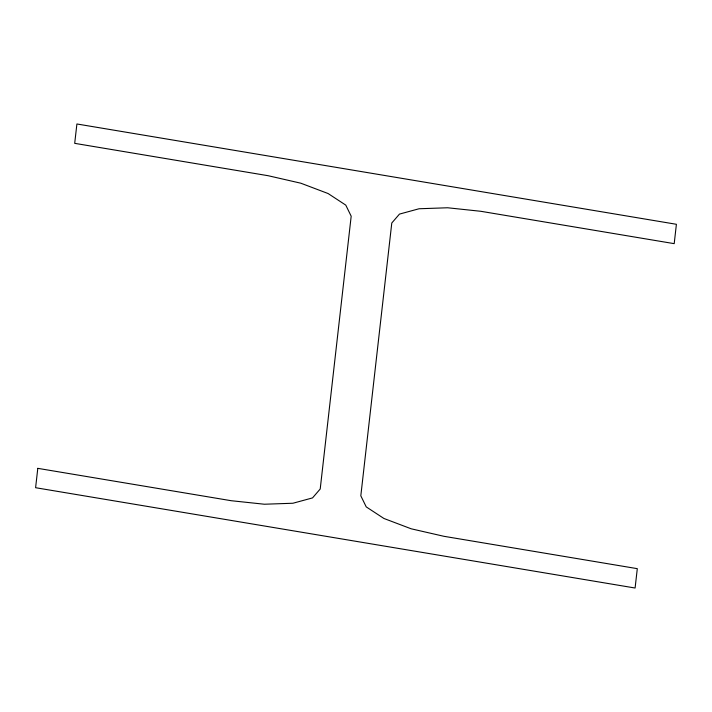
<?xml version="1.0" encoding="UTF-8"?>
<svg xmlns="http://www.w3.org/2000/svg" width="712" height="712" viewBox="0 0 712 712"><rect width="100%" height="100%" fill="white"/><g stroke="black" fill="none" stroke-linecap="round" stroke-linejoin="round"><path stroke-width="1.07" d="M37.798 468.345L35.6 487.711L635.095 588.023L637.302 568.657L443.861 536.287L411.171 528.793L383.91 518.469L366.226 506.882L360.815 495.801L391.787 222.998L399.468 214.098L419.074 208.758L447.625 207.77L480.76 211.286L674.202 243.655L676.4 224.289L76.905 123.977L74.698 143.343L268.139 175.713L300.829 183.207L328.09 193.53L345.774 205.118L351.185 216.199L320.213 489.002L312.532 497.902L292.926 503.242L264.375 504.229L231.24 500.714L37.798 468.345"/></g></svg>
